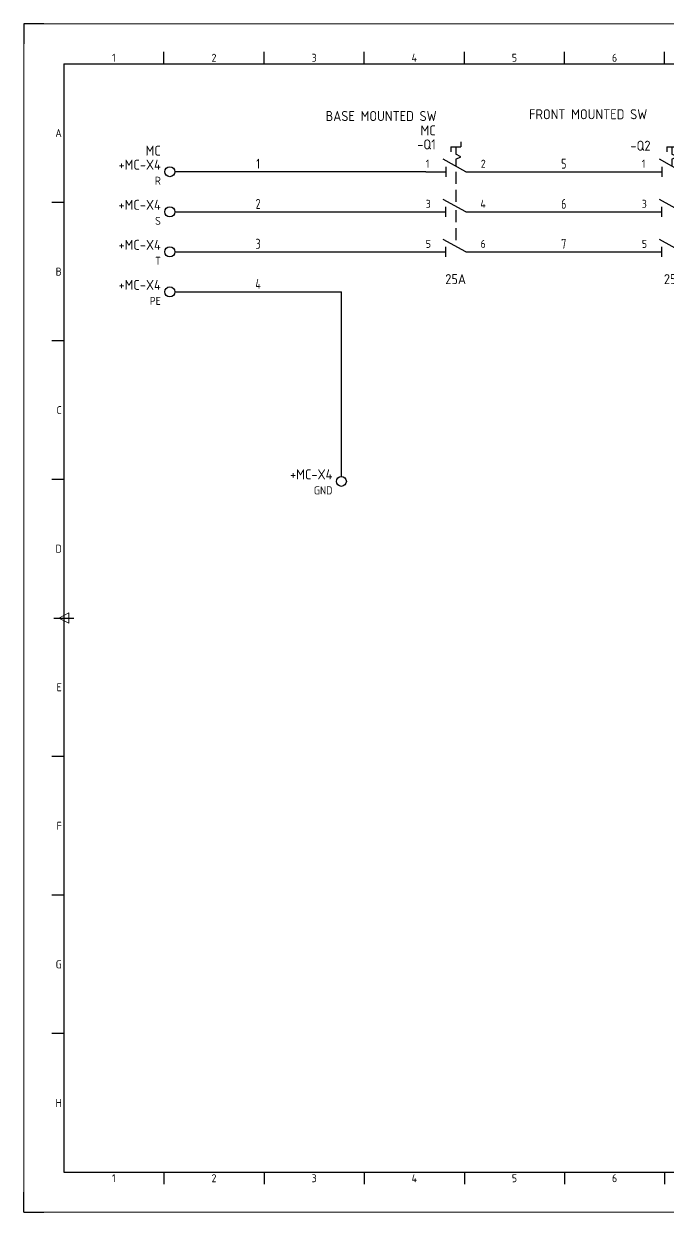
# Model space of a CAD drawing. Header units: millimetres. Extents: x 0 to 841, y 0 to 594.
# Drawn here: x 0 to 322, y 0 to 594 of the extents above; entities that cross this region are included whole.
import ezdxf
from ezdxf.enums import TextEntityAlignment as Align

# ---------------------------------------------------------------- set-up
doc = ezdxf.new("R2010")
doc.units = ezdxf.units.MM
doc.header["$LTSCALE"] = 12
doc.linetypes.add('DASHED', pattern=[0.75, 0.5, -0.25])
for name, color, linetype in [('AE_BOR', 1, 'Continuous'), ('DESC', 150, 'Continuous'), ('GRN_2.5mm^2', 3, 'Continuous'), ('LINK', 9, 'DASHED'), ('LOC', 8, 'Continuous'), ('MISC', 7, 'Continuous'), ('SYMS', 7, 'Continuous'), ('TAGS', 150, 'Continuous'), ('TAN_4.0mm^2', 31, 'Continuous'), ('TERMS', 123, 'Continuous'), ('WIRENO', 72, 'Continuous')]:
    doc.layers.add(name, color=color, linetype=linetype)
doc.styles.add('WD_IEC', font='isocp2.shx', dxfattribs={"width": 0.9, "height": 4, "bigfont": 'gbcbig.shx'})

# ---------------------------------------------------------------- blocks, each defined once
blk = doc.blocks.new('gb_a1')
for p, q in [((20, 574), (20, 20)), ((20, 574), (821, 574)), ((20, 20), (821, 20))]:
    blk.add_line(p, q)
at = {"layer": 'AE_BOR', "lineweight": 30}
for p, q in [((10, 594), (0, 594)), ((0, 594), (0, 584)), ((0, 0), (0, 10)), ((0, 0), (10, 0))]:
    blk.add_line(p, q, dxfattribs=at)
at = {"layer": 'AE_BOR', "color": 1, "lineweight": 15}
for p, q in [((0, 594), (841, 594)), ((0, 0), (0, 594)), ((17.5, 297), (22.5, 299.5)), ((22.5, 294.5), (17.5, 297)), ((22.5, 299.5), (22.5, 294.5)), ((841, 0), (0, 0))]:
    blk.add_line(p, q, dxfattribs=at)
at = {"layer": 'AE_BOR'}
for p, q in [((70.0625, 574), (70.0625, 580)), ((120.125, 574), (120.125, 580)), ((170.1875, 574), (170.1875, 580)), ((220.25, 574), (220.25, 580)), ((270.3125, 574), (270.3125, 580)), ((320.375, 574), (320.375, 580)), ((20, 504.75), (14, 504.75)), ((20, 435.5), (14, 435.5)), ((20, 366.25), (14, 366.25)), ((20, 227.75), (14, 227.75)), ((20, 158.5), (14, 158.5)), ((20, 89.25), (14, 89.25)), ((70.0625, 20), (70.0625, 14)), ((120.125, 20), (120.125, 14)), ((170.1875, 20), (170.1875, 14)), ((220.25, 20), (220.25, 14)), ((270.3125, 20), (270.3125, 14)), ((320.375, 20), (320.375, 14))]:
    blk.add_line(p, q, dxfattribs=at)
at = {"layer": 'AE_BOR', "color": 2, "lineweight": 30}
blk.add_line((15, 297), (25, 297), dxfattribs=at)
at = {"layer": 'AE_BOR', "style": 'WD_IEC'}
for s, p in [('1', (45.03125, 575)), ('2', (95.09375, 575)), ('3', (145.15625, 575)), ('4', (195.21875, 575)), ('5', (245.28125, 575)), ('6', (295.34375, 575)), ('1', (45.03125, 15)), ('2', (95.09375, 15)), ('3', (145.15625, 15)), ('4', (195.21875, 15)), ('5', (245.28125, 15)), ('6', (295.34375, 15))]:
    blk.add_text(s, height=4, dxfattribs=at).set_placement(p, align=Align.CENTER)
for s, p in [('A', (19, 539.375)), ('B', (19, 470.125)), ('C', (19, 400.875)), ('D', (19, 331.625)), ('E', (19, 262.375)), ('F', (19, 193.125)), ('G', (19, 123.875)), ('H', (19, 54.625))]:
    blk.add_text(s, height=4, dxfattribs=at).set_placement(p, align=Align.MIDDLE_RIGHT)
blk = doc.blocks.new('HDS21')
for p, q in [((2.5, 0), (-3.12, 3.12)), ((-7.5, 0), (-2.5, 0)), ((-7.5, 0), (-3.75, 0)), ((-2.5, -1.25), (-2.5, 1.25)), ((2.5, 0), (7.5, 0))]:
    blk.add_line(p, q)
at = {"style": 'WD_IEC'}
for tag, p in [('INST', (-5, 11.12)), ('LOC', (-5, 7.62)), ('TAG2', (-5, 4.12)), ('DESC1', (-5, -10)), ('DESC2', (-5, -13.5)), ('DESC3', (-5, -17))]:
    blk.add_attdef(tag, text='', height=2.5, dxfattribs=at).set_placement(p, align=Align.RIGHT)
for tag, p, height, flags in [('MFG', (4.92, 12.12), 1.5, 9), ('CAT', (4.92, 9.62), 1.5, 9), ('TERM01', (-7.5, 1), 2, 8), ('X4TERM01', (-7.5, 0), 0.32, 1), ('X2LINK', (0, 1.75), 0.32, 1), ('X8LINK', (0, 0.38), 0.32, 1), ('X1TERM02', (7.5, 0), 0.32, 1), ('CONTACT', (11.25, -2.5), 1, 1), ('ASSYCODE', (11, -4), 1, 1), ('FAMILY', (11, -5.5), 1, 1), ('CATDESC', (11, -7), 1, 1)]:
    blk.add_attdef(tag, p, '', height=height, dxfattribs=dict(at, flags=flags))
at = {"style": 'WD_IEC', "flags": 8}
for tag, height, p in [('TERM02', 2, (7.5, 1)), ('XREF', 2.5, (-5, -6.25))]:
    blk.add_attdef(tag, text='', height=height, dxfattribs=at).set_placement(p, align=Align.RIGHT)
blk = doc.blocks.new('VT0002')
blk.add_circle((0, 0), 1.25)
at = {"style": 'WD_IEC'}
for tag, p in [('INST', (-2.25, 7.5)), ('LOC', (-2.25, 4))]:
    blk.add_attdef(tag, text='', height=2.5, dxfattribs=at).set_placement(p, align=Align.RIGHT)
at = {"style": 'WD_IEC', "flags": 1}
for tag, p, height in [('ASSYCODE', (2.75, 10.75), 1), ('CATDESC', (2.75, 9.25), 1), ('MFG', (2.75, 7.25), 1.5), ('CAT', (2.75, 4.75), 1.5), ('X4TERM01', (-1.25, 0), 0.32), ('X4PIN01', (-1.25, 1), 0.4), ('X4TERMDESC01', (-1.25, 0.5), 0.4), ('X2TERM01', (0, 1.25), 0.32), ('X2PIN01', (0, 2.25), 0.4), ('X2TERMDESC01', (0, 1.75), 0.4), ('X8PIN01', (0, -0.25), 0.4), ('X1TERM01', (1.25, 0), 0.32), ('X1PIN01', (1.25, 1), 0.4), ('X1TERMDESC01', (1.25, 0.5), 0.4), ('X8TERM01', (0, -1.25), 0.32), ('X8TERMDESC01', (0, -0.75), 0.4), ('STRIPSEQ', (0, -3), 0.4), ('LINKTERM', (0, -2), 0.4)]:
    blk.add_attdef(tag, p, '', height=height, dxfattribs=at)
at = {"style": 'WD_IEC', "flags": 8}
for tag, height, p in [('TAGSTRIP', 2.5, (-2.25, 0.5)), ('TERM01', 2, (-2.25, -3.25))]:
    blk.add_attdef(tag, text='', height=height, dxfattribs=at).set_placement(p, align=Align.RIGHT)
blk = doc.blocks.new('HT0002')
blk.add_circle((0, 0), 1.25)
at = {"style": 'WD_IEC'}
for tag, p in [('INST', (-2.25, 7.5)), ('LOC', (-2.25, 4))]:
    blk.add_attdef(tag, text='', height=2.5, dxfattribs=at).set_placement(p, align=Align.RIGHT)
at = {"style": 'WD_IEC', "flags": 1}
for tag, p, height in [('ASSYCODE', (2.75, 10.75), 1), ('CATDESC', (2.75, 9.25), 1), ('MFG', (2.75, 7.25), 1.5), ('CAT', (2.75, 4.75), 1.5), ('X4TERM01', (-1.25, 0), 0.32), ('X4PIN01', (-1.25, 1), 0.4), ('X4TERMDESC01', (-1.25, 0.5), 0.4), ('X2TERM01', (0, 1.25), 0.32), ('X2PIN01', (0, 2.25), 0.4), ('X2TERMDESC01', (0, 1.75), 0.4), ('X8PIN01', (0, -0.25), 0.4), ('X1TERM01', (1.25, 0), 0.32), ('X1PIN01', (1.25, 1), 0.4), ('X1TERMDESC01', (1.25, 0.5), 0.4), ('X8TERM01', (0, -1.25), 0.32), ('X8TERMDESC01', (0, -0.75), 0.4), ('STRIPSEQ', (0, -3), 0.4), ('LINKTERM', (0, -2), 0.4)]:
    blk.add_attdef(tag, p, '', height=height, dxfattribs=at)
at = {"style": 'WD_IEC', "flags": 8}
for tag, height, p in [('TAGSTRIP', 2.5, (-2.25, 0.5)), ('TERM01', 2, (-2.25, -3.25))]:
    blk.add_attdef(tag, text='', height=height, dxfattribs=at).set_placement(p, align=Align.RIGHT)
blk = doc.blocks.new('HDS11')
for p, q in [((-1.25, 6.25), (1.25, 6.25)), ((-1.25, 6.25), (-1.25, 5)), ((0, 6.25), (0, 4.38)), ((1.25, 7.5), (1.25, 6.25)), ((2.5, 0), (-3.12, 3.12)), ((1.25, 3.75), (0, 4.38)), ((0, 3.12), (1.25, 3.75)), ((0, 3.12), (0, 1.39)), ((-7.5, 0), (-2.5, 0)), ((-2.5, 1.25), (-2.5, -1.25)), ((2.5, 0), (7.5, 0))]:
    blk.add_line(p, q)
at = {"style": 'WD_IEC'}
for tag, p in [('INST', (-5, 11.12)), ('LOC', (-5, 7.62)), ('TAG1', (-5, 4.12)), ('RATING1', (-5, -7.5)), ('DESC1', (-5, -15)), ('DESC2', (-5, -18.5)), ('DESC3', (-5, -22))]:
    blk.add_attdef(tag, text='', height=2.5, dxfattribs=at).set_placement(p, align=Align.RIGHT)
for tag, p, height, flags in [('MFG', (4.92, 12.12), 1.5, 9), ('CAT', (4.92, 9.62), 1.5, 9), ('TERM01', (-7.5, 1), 2, 8), ('X4TERM01', (-7.5, 0), 0.32, 1), ('X8LINK', (0, 0), 0.32, 1), ('X1TERM02', (7.5, 0), 0.32, 1), ('ASSYCODE', (12.25, -2.75), 1, 1), ('FAMILY', (12.25, -4.25), 1, 1), ('CATDESC', (12.25, -5.75), 1, 1), ('CONTACT', (12.5, -7.5), 1, 1)]:
    blk.add_attdef(tag, p, '', height=height, dxfattribs=dict(at, flags=flags))
at = {"style": 'WD_IEC', "flags": 8}
blk.add_attdef('TERM02', text='', height=2, dxfattribs=at).set_placement((7.5, 1), align=Align.RIGHT)
at = {"lineweight": 15, "style": 'WD_IEC'}
blk.add_attdef('XREF', text='', height=2.5, dxfattribs=at).set_placement((-5, -11.25), align=Align.RIGHT)
blk = doc.blocks.new('WD_WNH')
at = {"linetype": 'Continuous', "style": 'WD_IEC', "width": 0.8}
blk.add_attdef('WIRENO', text='', height=2.5, dxfattribs=at).set_placement((0, 0.75), align=Align.CENTER)
at = {"style": 'WD_IEC', "flags": 1}
for tag, p in [('W08USER', (0, 0.375)), ('W04USER', (0, 0.875)), ('W05USER', (0, 0.75)), ('W09USER', (0, 0.25)), ('W03USER', (0, 1)), ('W06USER', (0, 0.625)), ('W07USER', (0, 0.5)), ('W02USER', (0, 1.125)), ('W01USER', (0, 1.25)), ('W10USER', (0, 0.125))]:
    blk.add_attdef(tag, text='', height=0.08, dxfattribs=at).set_placement(p, align=Align.CENTER)

msp = doc.modelspace()

# ---------------------------------------------------------------- linework, layer by layer
at = {"layer": 'GRN_2.5mm^2'}
for p in [(75.51, 460), (158.77, 367.79)]:
    msp.add_line(p, (158.77, 460), dxfattribs=at)
at = {"layer": 'LINK'}
for points in [[(215.94, 520.06), (215.94, 503.5)], [(215.94, 500.77), (215.94, 483.5)]]:
    msp.add_lwpolyline(points, dxfattribs=at)
at = {"layer": 'TAN_4.0mm^2'}
for p, q in [((200.94, 520.06), (75.51, 520.06)), ((230.94, 520.06), (308.96, 520.06)), ((75.51, 500), (200.94, 500)), ((230.94, 500), (308.96, 500)), ((75.51, 480), (200.94, 480)), ((230.94, 480), (308.96, 480))]:
    msp.add_line(p, q, dxfattribs=at)

# ---------------------------------------------------------------- block references
msp.add_blockref('gb_a1', (0, 0))
at = {"layer": 'SYMS'}
ref = msp.add_blockref('HDS11', (215.94, 520.06), dxfattribs=dict(at, xscale=2, yscale=2, zscale=2))
ref.add_attrib('TAG1', '-Q1', dxfattribs={"layer": 'TAGS', "height": 5, "style": 'WD_IEC'}).set_placement((205.94, 531.2), align=Align.RIGHT)
ref.add_attrib('LOC', 'MC', dxfattribs={"layer": 'LOC', "height": 5, "style": 'WD_IEC'}).set_placement((205.94, 538.2), align=Align.RIGHT)
ref.add_attrib('RATING1', '25A', dxfattribs={"layer": 'MISC', "height": 5, "style": 'WD_IEC'}).set_placement((221.08, 463.87), align=Align.RIGHT)
ref.add_attrib('DESC1', 'BASE MOUNTED SW', dxfattribs={"layer": 'DESC', "height": 5, "style": 'WD_IEC'}).set_placement((206.4, 545.38), align=Align.RIGHT)
ref.add_attrib('TERM01', '1', (200.94, 522.06), dxfattribs={"layer": 'TERMS', "height": 4, "style": 'WD_IEC', "flags": 8})
ref.add_attrib('TERM02', '2', dxfattribs={"layer": 'TERMS', "height": 4, "style": 'WD_IEC', "flags": 8}).set_placement((230.94, 522.06), align=Align.RIGHT)
ref = msp.add_blockref('HDS11', (323.96, 520.06), dxfattribs=dict(at, xscale=2, yscale=2, zscale=2))
ref.add_attrib('TAG1', '-Q2', dxfattribs={"layer": 'TAGS', "height": 5, "style": 'WD_IEC'}).set_placement((313.32, 530.56), align=Align.RIGHT)
ref.add_attrib('RATING1', '25A', dxfattribs={"layer": 'MISC', "height": 5, "style": 'WD_IEC'}).set_placement((330.38, 463.87), align=Align.RIGHT)
ref.add_attrib('DESC1', 'FRONT MOUNTED SW', dxfattribs={"layer": 'DESC', "height": 5, "style": 'WD_IEC'}).set_placement((311.68, 546.29), align=Align.RIGHT)
ref.add_attrib('TERM01', '1', (308.96, 522.06), dxfattribs={"layer": 'TERMS', "height": 4, "style": 'WD_IEC', "flags": 8})
ref.add_attrib('TERM02', '2', dxfattribs={"layer": 'TERMS', "height": 4, "style": 'WD_IEC', "flags": 8}).set_placement((338.96, 522.06), align=Align.RIGHT)
ref = msp.add_blockref('HT0002', (73.01, 520.06), dxfattribs=dict(at, xscale=2, yscale=2, zscale=2))
ref.add_attrib('TAGSTRIP', '+MC-X4', dxfattribs={"layer": 'TAGS', "height": 5, "style": 'WD_IEC', "flags": 8}).set_placement((68.51, 521.06), align=Align.RIGHT)
ref.add_attrib('LOC', 'MC', dxfattribs={"layer": 'LOC', "height": 5, "style": 'WD_IEC'}).set_placement((68.51, 528.06), align=Align.RIGHT)
ref.add_attrib('TERM01', 'R', dxfattribs={"layer": 'TERMS', "height": 4, "style": 'WD_IEC', "flags": 8}).set_placement((68.51, 513.56), align=Align.RIGHT)
ref = msp.add_blockref('HT0002', (73.01, 500), dxfattribs=dict(at, xscale=2, yscale=2, zscale=2))
ref.add_attrib('TAGSTRIP', '+MC-X4', dxfattribs={"layer": 'TAGS', "height": 5, "style": 'WD_IEC', "flags": 8}).set_placement((68.51, 501), align=Align.RIGHT)
ref.add_attrib('TERM01', 'S', dxfattribs={"layer": 'TERMS', "height": 4, "style": 'WD_IEC', "flags": 8}).set_placement((68.51, 493.5), align=Align.RIGHT)
ref = msp.add_blockref('HDS21', (215.94, 500), dxfattribs=dict(at, xscale=2, yscale=2, zscale=2))
ref.add_attrib('TERM01', '3', (200.94, 502), dxfattribs={"layer": 'TERMS', "height": 4, "style": 'WD_IEC', "flags": 8})
ref.add_attrib('TERM02', '4', dxfattribs={"layer": 'TERMS', "height": 4, "style": 'WD_IEC', "flags": 8}).set_placement((230.94, 502), align=Align.RIGHT)
ref = msp.add_blockref('HDS21', (323.96, 500), dxfattribs=dict(at, xscale=2, yscale=2, zscale=2))
ref.add_attrib('TERM01', '3', (308.96, 502), dxfattribs={"layer": 'TERMS', "height": 4, "style": 'WD_IEC', "flags": 8})
ref.add_attrib('TERM02', '4', dxfattribs={"layer": 'TERMS', "height": 4, "style": 'WD_IEC', "flags": 8}).set_placement((338.96, 502), align=Align.RIGHT)
ref = msp.add_blockref('HT0002', (73.01, 480), dxfattribs=dict(at, xscale=2, yscale=2, zscale=2))
ref.add_attrib('TAGSTRIP', '+MC-X4', dxfattribs={"layer": 'TAGS', "height": 5, "style": 'WD_IEC', "flags": 8}).set_placement((68.51, 481), align=Align.RIGHT)
ref.add_attrib('TERM01', 'T', dxfattribs={"layer": 'TERMS', "height": 4, "style": 'WD_IEC', "flags": 8}).set_placement((68.51, 473.5), align=Align.RIGHT)
ref = msp.add_blockref('HDS21', (215.94, 480), dxfattribs=dict(at, xscale=2, yscale=2, zscale=2))
ref.add_attrib('TERM01', '5', (200.94, 482), dxfattribs={"layer": 'TERMS', "height": 4, "style": 'WD_IEC', "flags": 8})
ref.add_attrib('TERM02', '6', dxfattribs={"layer": 'TERMS', "height": 4, "style": 'WD_IEC', "flags": 8}).set_placement((230.94, 482), align=Align.RIGHT)
ref = msp.add_blockref('HDS21', (323.96, 480), dxfattribs=dict(at, xscale=2, yscale=2, zscale=2))
ref.add_attrib('TERM01', '5', (308.96, 482), dxfattribs={"layer": 'TERMS', "height": 4, "style": 'WD_IEC', "flags": 8})
ref.add_attrib('TERM02', '6', dxfattribs={"layer": 'TERMS', "height": 4, "style": 'WD_IEC', "flags": 8}).set_placement((338.96, 482), align=Align.RIGHT)
ref = msp.add_blockref('HT0002', (73.01, 460), dxfattribs=dict(at, xscale=2, yscale=2, zscale=2))
ref.add_attrib('TAGSTRIP', '+MC-X4', dxfattribs={"layer": 'TAGS', "height": 5, "style": 'WD_IEC', "flags": 8}).set_placement((68.51, 461), align=Align.RIGHT)
ref.add_attrib('TERM01', 'PE', dxfattribs={"layer": 'TERMS', "height": 4, "style": 'WD_IEC', "flags": 8}).set_placement((68.51, 453.5), align=Align.RIGHT)
ref = msp.add_blockref('VT0002', (158.77, 365.29), dxfattribs=dict(at, xscale=2, yscale=2, zscale=2))
ref.add_attrib('TAGSTRIP', '+MC-X4', dxfattribs={"layer": 'TAGS', "height": 5, "style": 'WD_IEC', "flags": 8}).set_placement((154.27, 366.29), align=Align.RIGHT)
ref.add_attrib('TERM01', 'GND', dxfattribs={"layer": 'TERMS', "height": 4, "style": 'WD_IEC', "flags": 8}).set_placement((154.27, 358.79), align=Align.RIGHT)
at = {"layer": 'WIRENO'}
ref = msp.add_blockref('WD_WNH', (117.14, 520.06), dxfattribs=dict(at, xscale=2, yscale=2, zscale=2))
ref.add_attrib('WIRENO', '1', dxfattribs={"linetype": 'Continuous', "height": 5, "style": 'WD_IEC', "width": 0.8}).set_placement((117.14, 521.56), align=Align.CENTER)
ref = msp.add_blockref('WD_WNH', (269.95, 520.06), dxfattribs=dict(at, xscale=2, yscale=2, zscale=2))
ref.add_attrib('WIRENO', '5', dxfattribs={"linetype": 'Continuous', "height": 5, "style": 'WD_IEC', "width": 0.8}).set_placement((269.95, 521.56), align=Align.CENTER)
ref = msp.add_blockref('WD_WNH', (117.14, 500), dxfattribs=dict(at, xscale=2, yscale=2, zscale=2))
ref.add_attrib('WIRENO', '2', dxfattribs={"linetype": 'Continuous', "height": 5, "style": 'WD_IEC', "width": 0.8}).set_placement((117.14, 501.5), align=Align.CENTER)
ref = msp.add_blockref('WD_WNH', (269.95, 500), dxfattribs=dict(at, xscale=2, yscale=2, zscale=2))
ref.add_attrib('WIRENO', '6', dxfattribs={"linetype": 'Continuous', "height": 5, "style": 'WD_IEC', "width": 0.8}).set_placement((269.95, 501.5), align=Align.CENTER)
ref = msp.add_blockref('WD_WNH', (117.14, 480), dxfattribs=dict(at, xscale=2, yscale=2, zscale=2))
ref.add_attrib('WIRENO', '3', dxfattribs={"linetype": 'Continuous', "height": 5, "style": 'WD_IEC', "width": 0.8}).set_placement((117.14, 481.5), align=Align.CENTER)
ref = msp.add_blockref('WD_WNH', (269.95, 480), dxfattribs=dict(at, xscale=2, yscale=2, zscale=2))
ref.add_attrib('WIRENO', '7', dxfattribs={"linetype": 'Continuous', "height": 5, "style": 'WD_IEC', "width": 0.8}).set_placement((269.95, 481.5), align=Align.CENTER)
ref = msp.add_blockref('WD_WNH', (117.14, 460), dxfattribs=dict(at, xscale=2, yscale=2, zscale=2))
ref.add_attrib('WIRENO', '4', dxfattribs={"linetype": 'Continuous', "height": 5, "style": 'WD_IEC', "width": 0.8}).set_placement((117.14, 461.5), align=Align.CENTER)

doc.saveas('drawing.dxf')
